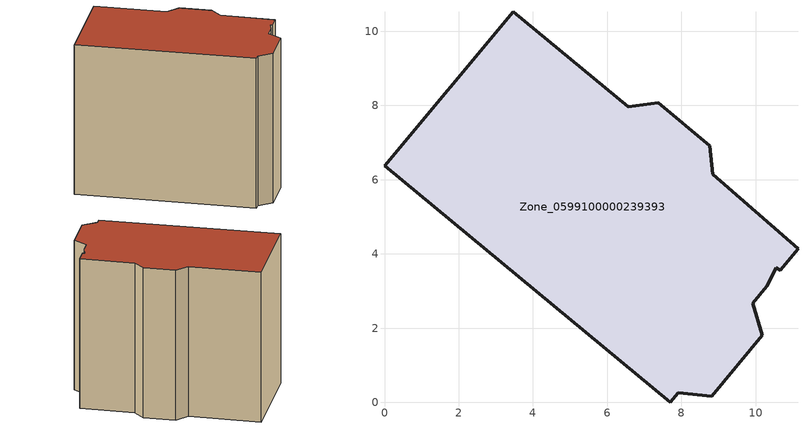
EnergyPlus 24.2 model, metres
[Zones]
Zone_0599100000239393
 floor ground (C_G): 9.92,2.67 10.18,1.81 8.81,0.17 7.91,0.26 7.69,0 0,6.37 3.47,10.53 6.57,7.96 7.38,8.07 8.76,6.92 8.84,6.15 11.14,4.14 10.66,3.56 10.56,3.63 10.3,3.12 z0
 wall outside (C_F): 0,6.37 7.69,0 7.91,0.26 8.81,0.17 10.18,1.81 9.92,2.67 10.3,3.12 10.56,3.63 10.66,3.56 11.14,4.14 8.84,6.15 8.76,6.92 7.38,8.07 6.57,7.96 3.47,10.53 0,6.37 z0:8.77
 roof outside (C_R): 10.3,3.12 10.56,3.63 10.66,3.56 11.14,4.14 8.84,6.15 8.76,6.92 7.38,8.07 6.57,7.96 3.47,10.53 0,6.37 7.69,0 7.91,0.26 8.81,0.17 10.18,1.81 9.92,2.67 z8.77
[BUILDING]
Pand.0599100000239393: North Axis=0; Terrain=City; Loads Convergence Tolerance Value=0.04; Temperature Convergence Tolerance Value=0.4; Solar Distribution=FullExterior; Maximum Number of Warmup Days=25; Minimum Number of Warmup Days=1
[Site:Location]
Rotterdam.The.Hague.AP_ZH_NLD Design_Conditions: Latitude=51.96; Longitude=4.45; Time Zone=1; Elevation=-4.5
[SITE:GROUNDTEMPERATURE:BUILDINGSURFACE]
18, 18, 18, 18, 18, 18, 18, 18, 18, 18, 18, 18
[MATERIAL] Thermal Absorptance=0.9; Solar Absorptance=0.7; Visible Absorptance=0.7
Name | Roughness | Thickness | Conductivity | Density | Specific Heat
G.TI.1946 | MediumSmooth | 0.15 | 1 | 540 | 1210
F.TI.1946 | Rough | 0.3 | 0.857143 | 1920 | 840
R.TI.1946 | MediumRough | 0.2 | 0.1 | 1500 | 1000
[CONSTRUCTION]
C_G: G.TI.1946
C_F: F.TI.1946
C_R: R.TI.1946
[ZONE]
Zone_0599100000239393: Type=1; Multiplier=1; Ceiling Height=Autocalculate; Volume=Autocalculate; Floor Area=autocalculate; Part of Total Floor Area=Yes
[ZONEINFILTRATION:DESIGNFLOWRATE]
Infil_Zone_0599100000239393: Zone or ZoneList or Space or SpaceList=Zone_0599100000239393; Schedule=AlwaysOn; Design Flow Rate Calculation Method=Flow/Area; Flow Rate per Floor Area=0.003; Constant Term Coefficient=1; Temperature Term Coefficient=0; Velocity Term Coefficient=0; Velocity Squared Term Coefficient=0
[HVACTEMPLATE:ZONE:IDEALLOADSAIRSYSTEM]
Zone_0599100000239393: Maximum Heating Supply Air Temperature=50; Minimum Cooling Supply Air Temperature=13; Maximum Heating Supply Air Humidity Ratio=0.0156; Minimum Cooling Supply Air Humidity Ratio=0.0077; Heating Limit=NoLimit; Cooling Limit=NoLimit; Dehumidification Control Type=ConstantSensibleHeatRatio; Cooling Sensible Heat Ratio=0.7; Dehumidification Setpoint=60; Humidification Control Type=None; Humidification Setpoint=30; Outdoor Air Method=None; Outdoor Air Flow Rate per Person=0.00944; Outdoor Air Flow Rate per Zone Floor Area=0; Outdoor Air Flow Rate per Zone=0; Demand Controlled Ventilation Type=None; Outdoor Air Economizer Type=NoEconomizer; Heat Recovery Type=None; Sensible Heat Recovery Effectiveness=0.7; Latent Heat Recovery Effectiveness=0.65
[ZONECONTROL:THERMOSTAT]
ThermostatControl_Zone_0599100000239393: Zone or ZoneList=Zone_0599100000239393; Control Type Schedule=DualSetpointControlType; Control 1=Thermostat_Zone_0599100000239393; Temperature Difference Between Cutout And Setpoint=0
[THERMOSTATSETPOINT:DUALSETPOINT]
Thermostat_Zone_0599100000239393: Heating Setpoint Temperature Schedule=HeatingSetpoint_Zone_0599100000239393; Cooling Setpoint Temperature Schedule=CoolingSetpoint_Zone_0599100000239393
[SCHEDULE:COMPACT]
HeatingSetpoint_Zone_0599100000239393: Through: 12/31, For: AllDays, Until: 24:00, 21
CoolingSetpoint_Zone_0599100000239393: Through: 12/31, For: AllDays, Until: 24:00, 24
DualSetpointControlType: Through: 12/31, For: AllDays, Until: 24:00, 4
AlwaysOn: Through: 12/31, For: AllDays, Until: 24:00, 1
